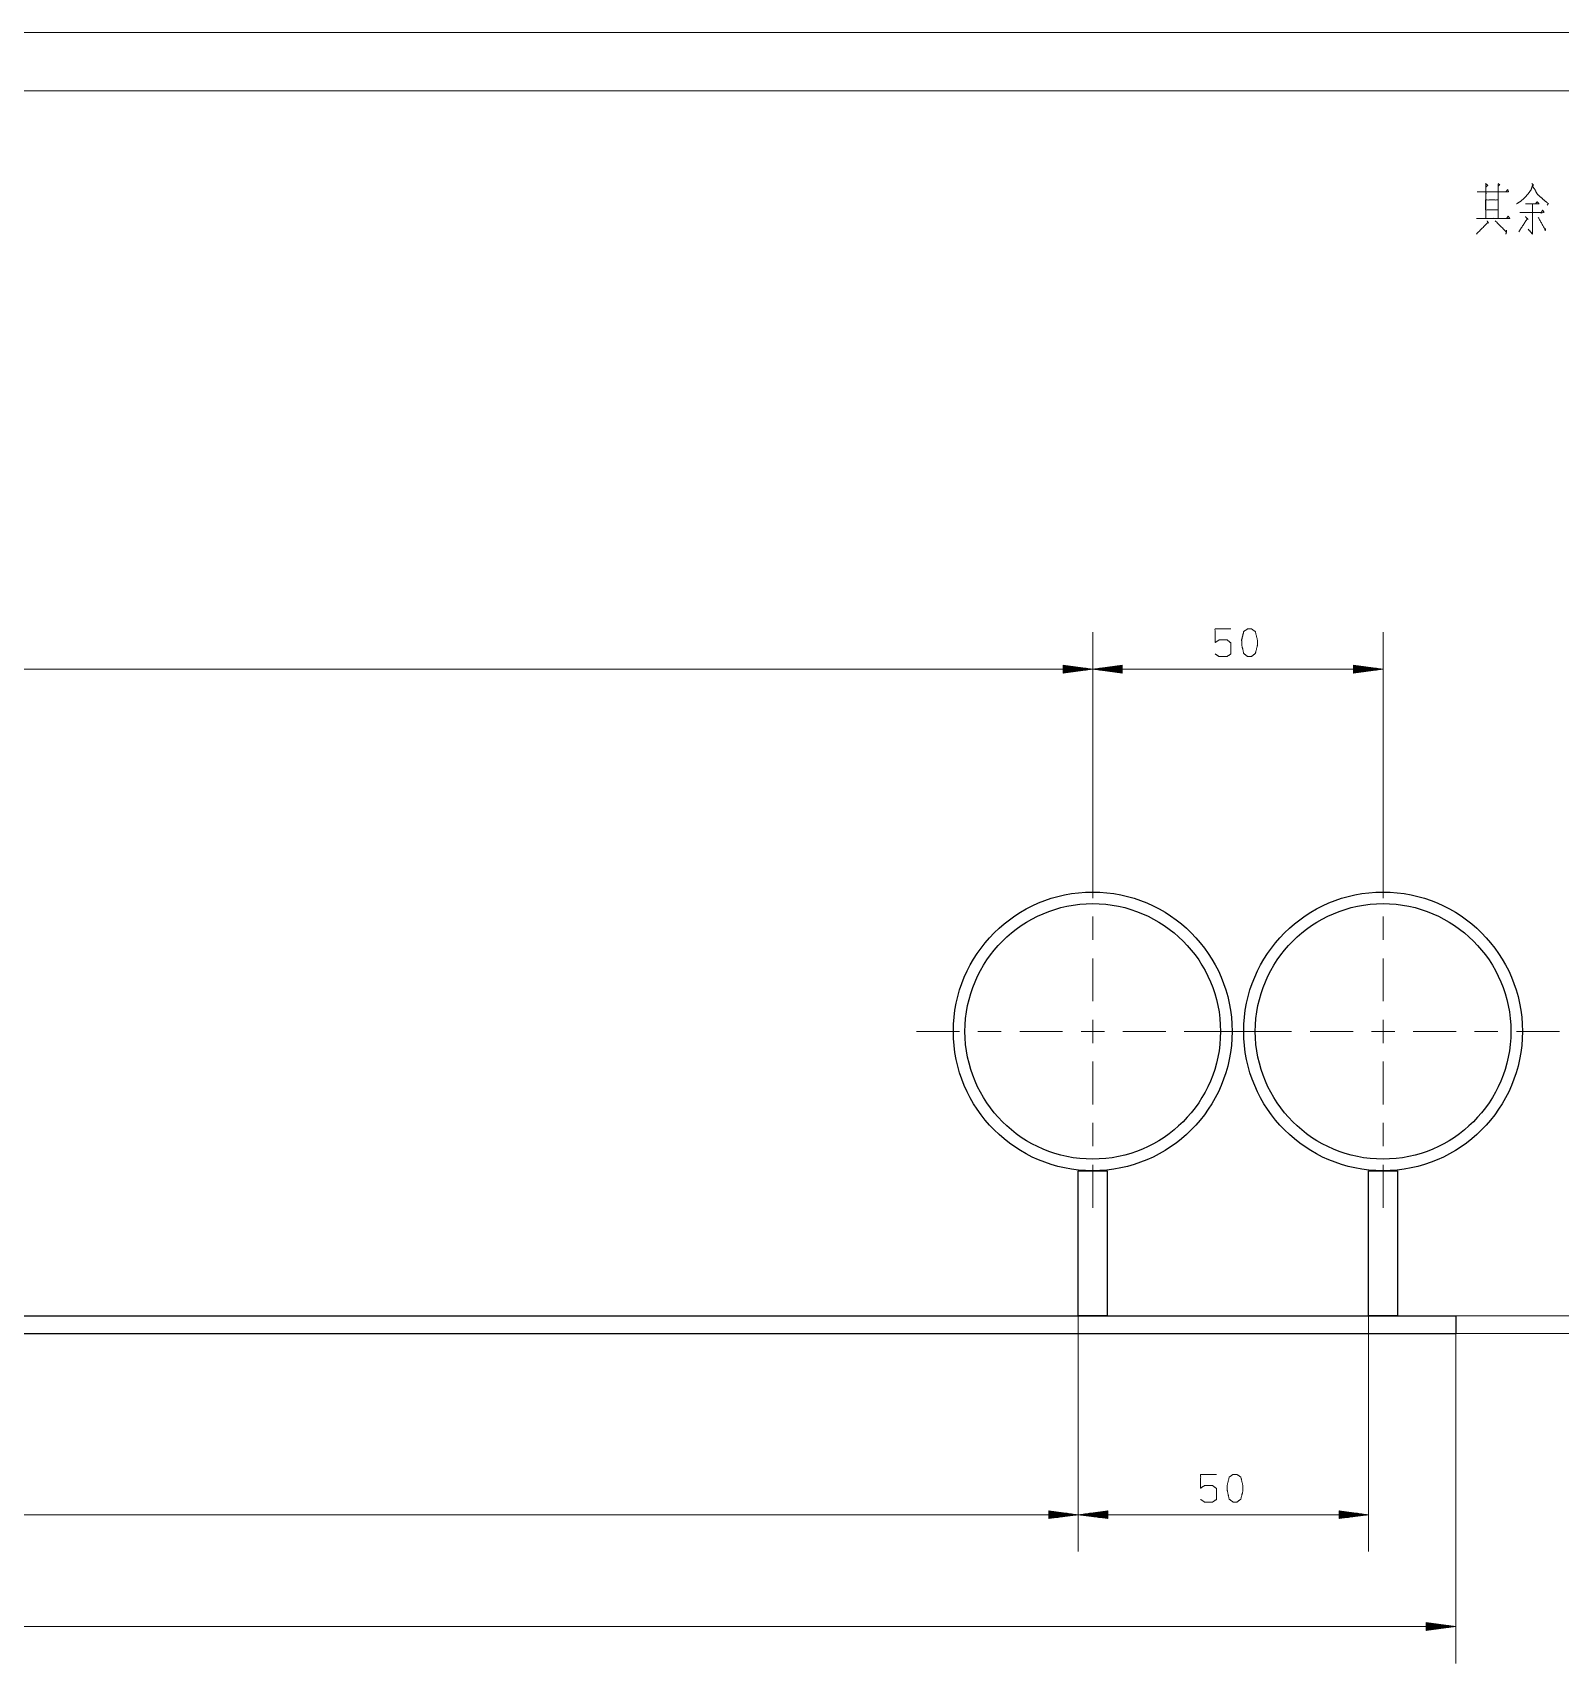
# Model space of a CAD drawing. Header units: millimetres. Extents: x 0 to 420, y 0 to 297.
# Drawn here: x 211.2 to 342.7, y 156.6 to 297 of the extents above; entities that cross this region are included whole.
import ezdxf

# ---------------------------------------------------------------- set-up
doc = ezdxf.new("R2010")
doc.units = ezdxf.units.MM
doc.layers.add('101', color=7, linetype='Continuous', true_color=0xffffff)

msp = doc.modelspace()

# ---------------------------------------------------------------- linework, layer by layer
at = {"layer": '101', "color": 133, "linetype": 'Continuous', "lineweight": 18}
for p, q in [((420, 297), (0, 297)), ((415, 292), (25, 292))]:
    msp.add_line(p, q, dxfattribs=at)
at = {"layer": '101', "color": 22, "linetype": 'Continuous', "lineweight": 18}
for p, q in [((302.47, 226.18), (302.47, 245.37)), ((302.47, 226.18), (302.47, 245.37)), ((327.47, 226.18), (327.47, 245.37)), ((102.47, 242.19), (302.47, 242.19)), ((299.93, 242.53), (299.93, 241.86)), ((302.47, 242.19), (299.93, 242.53)), ((299.93, 242.52), (299.96, 242.52)), ((299.93, 242.52), (299.96, 242.52)), ((299.93, 242.47), (300.35, 242.47)), ((299.93, 242.42), (300.74, 242.42)), ((299.93, 242.37), (301.12, 242.37)), ((299.93, 242.32), (301.51, 242.32)), ((299.93, 242.27), (301.89, 242.27)), ((299.93, 242.22), (302.28, 242.22)), ((299.93, 241.86), (302.47, 242.19)), ((299.93, 242.17), (302.28, 242.17)), ((299.93, 242.12), (301.89, 242.12)), ((299.93, 242.07), (301.51, 242.07)), ((299.93, 242.02), (301.12, 242.02)), ((299.93, 241.97), (300.74, 241.97)), ((299.93, 241.91), (300.35, 241.91)), ((299.93, 241.86), (299.96, 241.86)), ((299.93, 241.86), (299.96, 241.86)), ((305.01, 242.53), (302.47, 242.19)), ((302.47, 242.19), (305.01, 241.86)), ((302.47, 242.19), (327.47, 242.19)), ((305.01, 242.22), (302.66, 242.22)), ((305.01, 242.17), (302.66, 242.17)), ((305.01, 242.27), (303.05, 242.27)), ((305.01, 242.12), (303.05, 242.12)), ((305.01, 242.32), (303.44, 242.32)), ((305.01, 242.07), (303.44, 242.07)), ((305.01, 242.37), (303.82, 242.37)), ((305.01, 242.02), (303.82, 242.02)), ((305.01, 242.42), (304.21, 242.42)), ((305.01, 241.97), (304.21, 241.97)), ((305.01, 242.47), (304.59, 242.47)), ((305.01, 241.91), (304.59, 241.91)), ((305.01, 242.52), (304.98, 242.52)), ((305.01, 242.52), (304.98, 242.52)), ((305.01, 241.86), (304.98, 241.86)), ((305.01, 241.86), (304.98, 241.86)), ((305.01, 241.86), (305.01, 242.53)), ((324.93, 242.53), (324.93, 241.86)), ((327.47, 242.19), (324.93, 242.53)), ((324.93, 242.52), (324.96, 242.52)), ((324.93, 242.52), (324.96, 242.52)), ((324.93, 242.47), (325.35, 242.47)), ((324.93, 242.42), (325.74, 242.42)), ((324.93, 242.37), (326.12, 242.37)), ((324.93, 242.32), (326.51, 242.32)), ((324.93, 242.27), (326.89, 242.27)), ((324.93, 242.22), (327.28, 242.22)), ((324.93, 241.86), (327.47, 242.19)), ((324.93, 242.17), (327.28, 242.17)), ((324.93, 242.12), (326.89, 242.12)), ((324.93, 242.07), (326.51, 242.07)), ((324.93, 242.02), (326.12, 242.02)), ((324.93, 241.97), (325.74, 241.97)), ((324.93, 241.91), (325.35, 241.91)), ((324.93, 241.86), (324.96, 241.86)), ((324.93, 241.86), (324.96, 241.86)), ((301.22, 186.51), (301.22, 166.22)), ((301.22, 186.51), (301.22, 166.22)), ((326.22, 186.51), (326.22, 166.22)), ((333.72, 186.51), (356.13, 186.51)), ((333.72, 185.01), (356.13, 185.01)), ((333.72, 185.01), (333.72, 156.6)), ((301.22, 169.4), (101.22, 169.4)), ((298.68, 169.73), (298.71, 169.73)), ((298.68, 169.73), (298.71, 169.73)), ((298.68, 169.73), (298.68, 169.06)), ((301.22, 169.4), (298.68, 169.73)), ((298.68, 169.68), (299.1, 169.68)), ((298.68, 169.62), (299.49, 169.62)), ((298.68, 169.57), (299.87, 169.57)), ((298.68, 169.52), (300.26, 169.52)), ((298.68, 169.47), (300.64, 169.47)), ((298.68, 169.42), (301.03, 169.42)), ((298.68, 169.06), (301.22, 169.4)), ((298.68, 169.37), (301.03, 169.37)), ((298.68, 169.32), (300.64, 169.32)), ((298.68, 169.27), (300.26, 169.27)), ((298.68, 169.22), (299.87, 169.22)), ((298.68, 169.17), (299.49, 169.17)), ((298.68, 169.12), (299.1, 169.12)), ((298.68, 169.07), (298.71, 169.07)), ((298.68, 169.07), (298.71, 169.07)), ((303.76, 169.73), (301.22, 169.4)), ((301.22, 169.4), (303.76, 169.06)), ((326.22, 169.4), (301.22, 169.4)), ((303.76, 169.42), (301.41, 169.42)), ((303.76, 169.37), (301.41, 169.37)), ((303.76, 169.47), (301.8, 169.47)), ((303.76, 169.32), (301.8, 169.32)), ((303.76, 169.52), (302.19, 169.52)), ((303.76, 169.27), (302.19, 169.27)), ((303.76, 169.57), (302.57, 169.57)), ((303.76, 169.22), (302.57, 169.22)), ((303.76, 169.62), (302.96, 169.62)), ((303.76, 169.17), (302.96, 169.17)), ((303.76, 169.68), (303.34, 169.68)), ((303.76, 169.12), (303.34, 169.12)), ((303.76, 169.73), (303.73, 169.73)), ((303.76, 169.73), (303.73, 169.73)), ((303.76, 169.07), (303.73, 169.07)), ((303.76, 169.07), (303.73, 169.07)), ((303.76, 169.06), (303.76, 169.73)), ((323.68, 169.73), (323.71, 169.73)), ((323.68, 169.73), (323.71, 169.73)), ((323.68, 169.73), (323.68, 169.06)), ((326.22, 169.4), (323.68, 169.73)), ((323.68, 169.68), (324.1, 169.68)), ((323.68, 169.62), (324.49, 169.62)), ((323.68, 169.57), (324.87, 169.57)), ((323.68, 169.52), (325.26, 169.52)), ((323.68, 169.47), (325.64, 169.47)), ((323.68, 169.42), (326.03, 169.42)), ((323.68, 169.06), (326.22, 169.4)), ((323.68, 169.37), (326.03, 169.37)), ((323.68, 169.32), (325.64, 169.32)), ((323.68, 169.27), (325.26, 169.27)), ((323.68, 169.22), (324.87, 169.22)), ((323.68, 169.17), (324.49, 169.17)), ((323.68, 169.12), (324.1, 169.12)), ((323.68, 169.07), (323.71, 169.07)), ((323.68, 169.07), (323.71, 169.07)), ((331.18, 160.11), (331.18, 159.44)), ((333.72, 159.77), (331.18, 160.11)), ((331.18, 160.1), (331.21, 160.1)), ((331.18, 160.1), (331.21, 160.1)), ((71.22, 159.77), (333.72, 159.77)), ((331.18, 160.05), (331.6, 160.05)), ((331.18, 160), (331.99, 160)), ((331.18, 159.95), (332.37, 159.95)), ((331.18, 159.9), (332.76, 159.9)), ((331.18, 159.85), (333.14, 159.85)), ((331.18, 159.8), (333.53, 159.8)), ((331.18, 159.44), (333.72, 159.77)), ((331.18, 159.75), (333.53, 159.75)), ((331.18, 159.7), (333.14, 159.7)), ((331.18, 159.65), (332.76, 159.65)), ((331.18, 159.6), (332.37, 159.6)), ((331.18, 159.55), (331.99, 159.55)), ((331.18, 159.5), (331.6, 159.5)), ((331.18, 159.44), (331.21, 159.44)), ((331.18, 159.44), (331.21, 159.44))]:
    msp.add_line(p, q, dxfattribs=at)
at = {"layer": '101', "color": 151, "linetype": 'Continuous', "lineweight": 18}
for p, q in [((302.47, 222.48), (302.47, 226.18)), ((327.47, 222.48), (327.47, 226.18)), ((302.47, 218.89), (302.47, 220.89)), ((327.47, 218.89), (327.47, 220.89)), ((302.47, 213.6), (302.47, 217.3)), ((327.47, 213.6), (327.47, 217.3)), ((302.47, 210), (302.47, 212.01)), ((327.47, 210), (327.47, 212.01)), ((291, 211.01), (287.3, 211.01)), ((294.59, 211.01), (292.59, 211.01)), ((299.88, 211.01), (296.18, 211.01)), ((301.47, 211.01), (303.47, 211.01)), ((305.06, 211.01), (308.76, 211.01)), ((310.35, 211.01), (312.36, 211.01)), ((316, 211.01), (312.3, 211.01)), ((313.95, 211.01), (317.65, 211.01)), ((319.59, 211.01), (317.59, 211.01)), ((324.88, 211.01), (321.18, 211.01)), ((326.47, 211.01), (328.47, 211.01)), ((330.06, 211.01), (333.76, 211.01)), ((335.35, 211.01), (337.36, 211.01)), ((338.95, 211.01), (342.65, 211.01)), ((302.47, 208.41), (302.47, 204.71)), ((327.47, 208.41), (327.47, 204.71)), ((302.47, 203.13), (302.47, 201.12)), ((327.47, 203.13), (327.47, 201.12)), ((302.47, 199.53), (302.47, 195.83)), ((327.47, 199.53), (327.47, 195.83))]:
    msp.add_line(p, q, dxfattribs=at)
at = {"layer": '101', "color": 163, "linetype": 'Continuous', "lineweight": 25}
for p, q in [((301.22, 186.51), (301.22, 199.01)), ((301.22, 199.01), (303.72, 199.01)), ((303.72, 199.01), (303.72, 186.51)), ((326.22, 199.01), (328.72, 199.01)), ((326.22, 186.51), (326.22, 199.01)), ((328.72, 199.01), (328.72, 186.51)), ((71.22, 186.51), (333.72, 186.51)), ((303.72, 186.51), (301.22, 186.51)), ((328.72, 186.51), (326.22, 186.51)), ((333.72, 186.51), (333.72, 185.01)), ((71.22, 185.01), (333.72, 185.01))]:
    msp.add_line(p, q, dxfattribs=at)
for centre, radius in [((302.47, 211.01), 12), ((302.47, 211.01), 11), ((327.47, 211.01), 12), ((327.47, 211.01), 11)]:
    msp.add_circle(centre, radius, dxfattribs=at)
at = {"layer": '101', "color": 72, "linetype": 'Continuous', "lineweight": 18}
for points, knots in [([(336.3, 284.01), (336.49, 283.86), (336.33, 283.71), (336.33, 284.01), (336.33, 281.01), (336.33, 283.3), (335.56, 283.3), (338.29, 283.3), (337.37, 283.3), (337.37, 283.98), (337.37, 281.01), (337.37, 282.59), (336.3, 282.59), (336.3, 281.73), (337.37, 281.73), (337.37, 281.01), (335.51, 281.01), (338.37, 281.01), (338.24, 281.2), (338.11, 281.01)], [0, 0, 0.009717, 0.01862, 0.030836, 0.152989, 0.24613, 0.277436, 0.388627, 0.426411, 0.453896, 0.574522, 0.638652, 0.681834, 0.716953, 0.760134, 0.789145, 0.864711, 0.9813, 0.99065, 1, 1]), ([(337.39, 283.79), (337.52, 283.9), (337.37, 284.01)], [0, 0, 0.471535, 1, 1]), ([(340.28, 284.01), (340.44, 283.86), (340.36, 283.9), (340.2, 283.45), (339.93, 283.08), (339.61, 282.74), (339.32, 282.48), (338.95, 282.25)], [0, 0, 0.086309, 0.12102, 0.309421, 0.490705, 0.673783, 0.828666, 1, 1]), ([(340.33, 283.79), (340.54, 283.49), (340.73, 283.11), (341.1, 282.78), (341.55, 282.4), (341.68, 282.29), (341.71, 282.29), (341.6, 282.14)], [0, 0, 0.16272, 0.348027, 0.570218, 0.82989, 0.906889, 0.918635, 1, 1]), ([(338.05, 283.3), (338.19, 283.49), (338.27, 283.3)], [0, 0, 0.529971, 1, 1]), ([(339.72, 282.25), (340.91, 282.25), (340.73, 282.44), (340.59, 282.25)], [0, 0, 0.707431, 0.863851, 1, 1]), ([(340.33, 282.25), (340.33, 279.66), (339.96, 280.08)], [0, 0, 0.823415, 1, 1]), ([(339.72, 281.16), (339.96, 280.9), (339.9, 281.01), (339.16, 279.85)], [0, 0, 0.190889, 0.257814, 1, 1]), ([(339.24, 281.5), (341.34, 281.5), (341.2, 281.73), (341.07, 281.43)], [0, 0, 0.780475, 0.877786, 1, 1]), ([(340.83, 281.09), (341.44, 280), (341.47, 280.15), (341.42, 279.93)], [0, 0, 0.764772, 0.858208, 1, 1]), ([(336.44, 280.79), (336.54, 280.6), (336.52, 280.68), (335.51, 279.66)], [0, 0, 0.125001, 0.171159, 1, 1]), ([(337.13, 280.79), (338.11, 279.81), (338.11, 280), (338.05, 279.66)], [0, 0, 0.723289, 0.821343, 1, 1]), ([(313.01, 243.51), (313.35, 243.29), (314.04, 243.29), (314.37, 243.51), (314.37, 244.46), (314.04, 244.71), (313.35, 244.71), (313.01, 244.49), (313.01, 245.66), (314.37, 245.66)], [0, 0, 0.062229, 0.168345, 0.230572, 0.376816, 0.441264, 0.547379, 0.609608, 0.79049, 1, 1]), ([(316.14, 243.29), (316.47, 243.54), (316.65, 244.24), (316.65, 244.71), (316.47, 245.44), (316.14, 245.66), (315.8, 245.66), (315.47, 245.44), (315.29, 244.71), (315.31, 244.24), (315.47, 243.54), (315.8, 243.29), (316.14, 243.29)], [0, 0, 0.067526, 0.183973, 0.260583, 0.380942, 0.446142, 0.500305, 0.565505, 0.685864, 0.762528, 0.878311, 0.945837, 1, 1]), ([(311.76, 170.71), (312.1, 170.49), (312.79, 170.49), (313.12, 170.71), (313.12, 171.66), (312.79, 171.91), (312.1, 171.91), (311.76, 171.69), (311.76, 172.86), (313.12, 172.86)], [0, 0, 0.062227, 0.168342, 0.230571, 0.376816, 0.441267, 0.547382, 0.609609, 0.79049, 1, 1]), ([(314.89, 170.49), (315.22, 170.74), (315.4, 171.44), (315.4, 171.91), (315.22, 172.64), (314.89, 172.86), (314.55, 172.86), (314.22, 172.64), (314.04, 171.91), (314.06, 171.44), (314.22, 170.74), (314.55, 170.49), (314.89, 170.49)], [0, 0, 0.067524, 0.18397, 0.260583, 0.380943, 0.446139, 0.500306, 0.565503, 0.685862, 0.762528, 0.878309, 0.945833, 1, 1])]:
    msp.add_open_spline(points, degree=1, knots=knots, dxfattribs=at)

doc.saveas('drawing.dxf')
